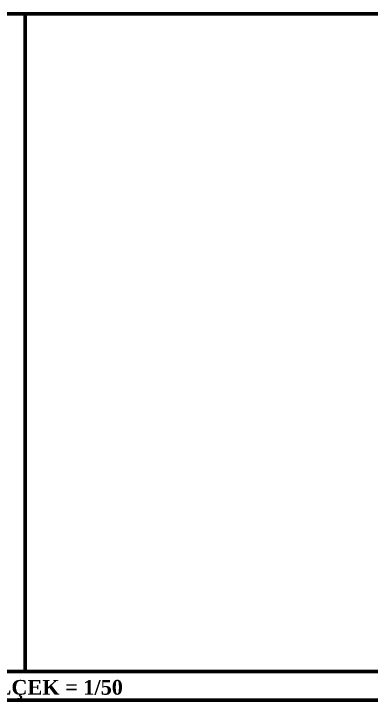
# Model space of a CAD drawing. Header units: millimetres. Extents: x -4521 to 20262, y 301 to 3092.
# Drawn here: x 2758 to 3487, y 572 to 1972 of the extents above; entities that cross this region are included whole.
import ezdxf

# ---------------------------------------------------------------- set-up
doc = ezdxf.new("R2010")
doc.units = ezdxf.units.MM
doc.layers.add('Ana Kolon Hattı', color=11, linetype='Continuous', lineweight=60)
doc.layers.add('Yazılar', color=4, linetype='Continuous', lineweight=30)
doc.styles.add('Proje Pafta Yazıları', font='timesbd.ttf', dxfattribs={"height": 30})

msp = doc.modelspace()

# ---------------------------------------------------------------- linework, layer by layer
at = {"layer": 'Ana Kolon Hattı'}
for p, q in [((-3526.781, 1971.988), (8397.698, 1971.988)), ((2781.533, 630.449), (2781.533, 1971.988)), ((-3526.781, 630.449), (8397.698, 630.449)), ((8397.698, 572.217), (-3526.781, 571.988))]:
    msp.add_line(p, q, dxfattribs=at)

# ---------------------------------------------------------------- texts
at = {"layer": 'Yazılar', "style": 'Proje Pafta Yazıları'}
msp.add_text('       NORMAL KAT PLAN    ÖLÇEK = 1/50', height=30, dxfattribs=at).set_placement((2112.785, 583.388))

doc.saveas('drawing.dxf')
